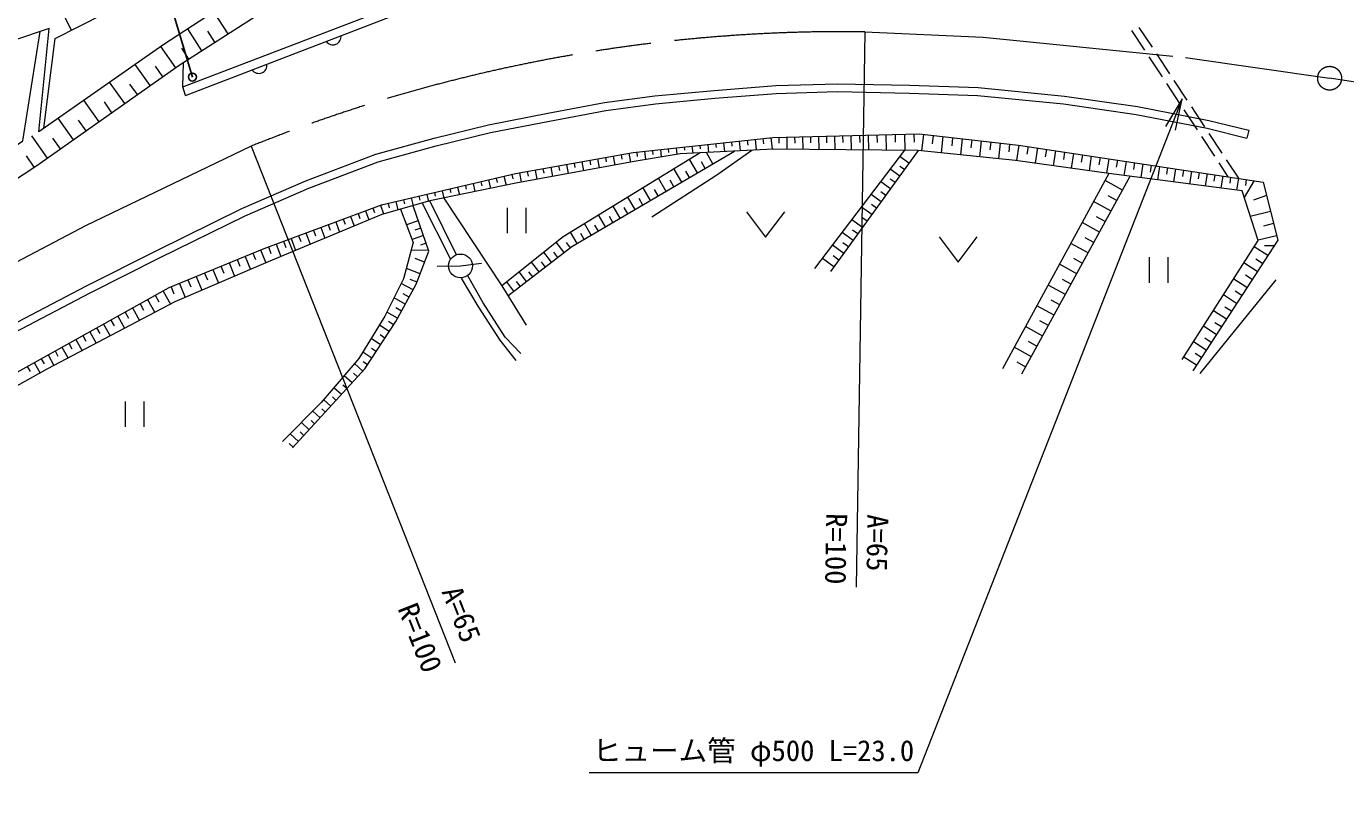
# Model space of a CAD drawing. Units: millimetres, scale not verified. Extents: x 40000 to 680000, y 20000 to 380000.
# Drawn here: x 179268 to 262381, y 266681 to 315467 of the extents above; entities that cross this region are included whole.
import ezdxf
from ezdxf.enums import TextEntityAlignment as Align

# ---------------------------------------------------------------- set-up
doc = ezdxf.new("R2010")
doc.units = ezdxf.units.MM
doc.header["$LTSCALE"] = 1000
doc.linetypes.add('CHAIN', pattern=[18.5, 12, -1.5, 3.5, -1.5])
for name, color, linetype, lineweight in [('M-BMK', 2, 'CHAIN', 13), ('M-BMK-HTXT', 7, 'Continuous', 13), ('M-STR-HTXT', 7, 'Continuous', 13), ('M-STR-STRC', 7, 'Continuous', 25), ('M-WORK', 1, 'Continuous', 13)]:
    doc.layers.add(name, color=color, linetype=linetype, lineweight=lineweight)
doc.styles.add('ＭＳ ゴシック', font='')
doc.styles.get('ＭＳ ゴシック').set_extended_font_data('MS Gothic')

# ---------------------------------------------------------------- blocks, each defined once
blk = doc.blocks.new('open_arrow')
at = {"color": 0, "linetype": 'Continuous', "lineweight": -2}
blk.add_lwpolyline([(7.5, 1.25), (0, 0), (7.5, -1.25)], dxfattribs=at)

msp = doc.modelspace()

# ---------------------------------------------------------------- linework, layer by layer
at = {"layer": 'M-BMK'}
for points in [[(232087, 315124), (239552, 314779), (252288, 313513), (261372, 312200)], [(366673, 287622), (266488, 311420), (261372, 312200)], [(193436, 307922), (182987, 302901), (173769, 298046), (171763, 296818), (157182, 287372), (138396, 274062)]]:
    msp.add_lwpolyline(points, dxfattribs=at)
msp.add_circle((261372, 312200), 750, dxfattribs=at)
msp.add_arc((230721, 215133), 100000, 89.21708, 111.89177, dxfattribs=at)
at = {"layer": 'M-BMK-HTXT'}
for p, q in [((232087, 315124), (231544, 280128)), ((193436, 307922), (206276, 275363))]:
    msp.add_line(p, q, dxfattribs=at)
at = {"layer": 'M-STR-HTXT'}
msp.add_lwpolyline([(252082, 310903), (235426, 268431), (214726, 268431)], dxfattribs=at)
at = {"layer": 'M-STR-STRC'}
msp.add_line((189727, 312270), (187083, 321222), dxfattribs=at)
msp.add_circle((189727, 312270), 250, dxfattribs=at)
at = {"layer": 'M-WORK'}
for p, q in [((182112, 315222), (181666, 316098)), ((191975, 315002), (191086, 316380)), ((190321, 313936), (189433, 315312)), ((191148, 314469), (190704, 315158)), ((248889, 315210), (249715, 313958)), ((249359, 315405), (250185, 314153)), ((180368, 309044), (181087, 314701)), ((188676, 312861), (187735, 314198)), ((189496, 313403), (189052, 314091)), ((249990, 313540), (250816, 312288)), ((250460, 313736), (251286, 312483)), ((187072, 311732), (186128, 313073)), ((187874, 312296), (187403, 312965)), ((185462, 310598), (184514, 311944)), ((186267, 311165), (185795, 311836)), ((251091, 311870), (251917, 310618)), ((251561, 312066), (252387, 310814)), ((183847, 309461), (182895, 310812)), ((184655, 310029), (184181, 310703)), ((252192, 310201), (253018, 308948)), ((252662, 310396), (253488, 309144)), ((182226, 308319), (181271, 309675)), ((183036, 308890), (182561, 309565)), ((180598, 307173), (179611, 308576)), ((181412, 307746), (180935, 308424)), ((225175, 308353), (225248, 307672)), ((225672, 308407), (225708, 308066)), ((226169, 308460), (226249, 307720)), ((226668, 308483), (226676, 308111)), ((227168, 308494), (227186, 307717)), ((227668, 308506), (227677, 308117)), ((228168, 308517), (228186, 307710)), ((228667, 308529), (228677, 308125)), ((229167, 308540), (229186, 307702)), ((229670, 308552), (229680, 308133)), ((230173, 308563), (230193, 307694)), ((230694, 308575), (230704, 308141)), ((231216, 308587), (231236, 307686)), ((231756, 308599), (231767, 308149)), ((232297, 308612), (232318, 307678)), ((232857, 308625), (232868, 308158)), ((233418, 308637), (233440, 307669)), ((233999, 308651), (234010, 308167)), ((234580, 308664), (234603, 307660)), ((235182, 308678), (235193, 308176)), ((235783, 308656), (235668, 307632)), ((236397, 308587), (236339, 308075)), ((237011, 308518), (236897, 307505)), ((237619, 308450), (237562, 307943)), ((238227, 308381), (238114, 307379)), ((253293, 308531), (254118, 307279)), ((253763, 308726), (254588, 307474)), ((256286, 308917), (256165, 308431)), ((217718, 307548), (217749, 307261)), ((218215, 307601), (218272, 307071)), ((218712, 307655), (218741, 307390)), ((219209, 307709), (219260, 307239)), ((219706, 307762), (219732, 307528)), ((220203, 307816), (220248, 307408)), ((220701, 307870), (220723, 307666)), ((221198, 307923), (221246, 307481)), ((221695, 307977), (221719, 307756)), ((222525, 306809), (222106, 307522)), ((222192, 308031), (222246, 307528)), ((222689, 308084), (222716, 307833)), ((223186, 308138), (223247, 307576)), ((223683, 308192), (223714, 307911)), ((224180, 308245), (224247, 307624)), ((224677, 308299), (224711, 307988)), ((228941, 300205), (234603, 307660)), ((235460, 307654), (229926, 300017)), ((238828, 308314), (238772, 307813)), ((239429, 308246), (239318, 307255)), ((240024, 308179), (239969, 307683)), ((240619, 308112), (240509, 307131)), ((241208, 308046), (241153, 307556)), ((241797, 307980), (241651, 307011)), ((242378, 307892), (242305, 307408)), ((242960, 307804), (242815, 306848)), ((243533, 307718), (243461, 307240)), ((244107, 307632), (243965, 306688)), ((244673, 307546), (244602, 307074)), ((179753, 306586), (179281, 307302)), ((213287, 306765), (213391, 306189)), ((213779, 306853), (213831, 306565)), ((214271, 306942), (214375, 306368)), ((214763, 307031), (214815, 306744)), ((215255, 307119), (215358, 306548)), ((215747, 307208), (215799, 306922)), ((216240, 307297), (216342, 306727)), ((216732, 307385), (216783, 307100)), ((217224, 307474), (217326, 306906)), ((221540, 306230), (221058, 307050)), ((222032, 306519), (221791, 306930)), ((234873, 306844), (234299, 307260)), ((245239, 307461), (245099, 306530)), ((245798, 307377), (245727, 306911)), ((246356, 307293), (246218, 306374)), ((246907, 307210), (246838, 306750)), ((247459, 307126), (247322, 306220)), ((248003, 307044), (247934, 306591)), ((248546, 306963), (248413, 306075)), ((249079, 306882), (249012, 306439)), ((249611, 306802), (249480, 305935)), ((250131, 306724), (250066, 306290)), ((254394, 306861), (254964, 305995)), ((254864, 307057), (255629, 305895)), ((208871, 305905), (208933, 305638)), ((209358, 306019), (209488, 305461)), ((209845, 306132), (209910, 305854)), ((210335, 306233), (210439, 305650)), ((210827, 306322), (210879, 306030)), ((211319, 306410), (211423, 305830)), ((211811, 306499), (211863, 306209)), ((212303, 306588), (212407, 306009)), ((212795, 306676), (212847, 306387)), ((219572, 305073), (219089, 305893)), ((220556, 305652), (220074, 306472)), ((221048, 305941), (220807, 306351)), ((234287, 306034), (233694, 306464)), ((234580, 306439), (234293, 306647)), ((247469, 306199), (240759, 293886)), ((241991, 293570), (248804, 306024)), ((250652, 306645), (250524, 305798)), ((251160, 306569), (251096, 306145)), ((251669, 306492), (251544, 305664)), ((252166, 306417), (252103, 306003)), ((252663, 306342), (252541, 305533)), ((253157, 306268), (253096, 305863)), ((253652, 306193), (253532, 305402)), ((254146, 306119), (254086, 305723)), ((254640, 306044), (254524, 305272)), ((255135, 305970), (255077, 305584)), ((255629, 305895), (255516, 305142)), ((205463, 305110), (205571, 304647)), ((205950, 305223), (206004, 304992)), ((206437, 305337), (206550, 304851)), ((206923, 305451), (206980, 305207)), ((207410, 305564), (207529, 305054)), ((207897, 305678), (207957, 305423)), ((208384, 305791), (208509, 305258)), ((218587, 304494), (218116, 305297)), ((219079, 304784), (218838, 305194)), ((220064, 305362), (219823, 305772)), ((233700, 305224), (233089, 305667)), ((233406, 304819), (233101, 305041)), ((233993, 305629), (233697, 305844)), ((248324, 305147), (247223, 305749)), ((256618, 305746), (255988, 304684)), ((256124, 305821), (256067, 305444)), ((202054, 304314), (202120, 304033)), ((202541, 304428), (202665, 303899)), ((203028, 304542), (203090, 304277)), ((203515, 304655), (203629, 304168)), ((204002, 304769), (204059, 304525)), ((204209, 304330), (205982, 300799)), ((204489, 304882), (204593, 304437)), ((206357, 301065), (204688, 304464)), ((204976, 304996), (205028, 304773)), ((217624, 303928), (217163, 304713)), ((218106, 304211), (217870, 304613)), ((233113, 304415), (232484, 304870)), ((232820, 304010), (232505, 304238)), ((247601, 303826), (246503, 304427)), ((247963, 304486), (247412, 304787)), ((257404, 304806), (256576, 304508)), ((199695, 303496), (199919, 302893)), ((200164, 303670), (200276, 303369)), ((200633, 303844), (200843, 303278)), ((201101, 304018), (201206, 303735)), ((201570, 304192), (201771, 303650)), ((209560, 304030), (209560, 302430)), ((210760, 302430), (210760, 304030)), ((215760, 302833), (215318, 303584)), ((216221, 303104), (215995, 303488)), ((216682, 303374), (216230, 304143)), ((217153, 303651), (216922, 304044)), ((224641, 303786), (225841, 302186)), ((225841, 302186), (227041, 303786)), ((232526, 303605), (231879, 304074)), ((232233, 303200), (231909, 303434)), ((247241, 303167), (246692, 303467)), ((257653, 303811), (256377, 303492)), ((197352, 302625), (197484, 302269)), ((197820, 302799), (198071, 302124)), ((198289, 302973), (198414, 302636)), ((198758, 303147), (198995, 302509)), ((199226, 303321), (199345, 303002)), ((203958, 303224), (203209, 302962)), ((204123, 302752), (203748, 302621)), ((214858, 302302), (214426, 303038)), ((215309, 302568), (215088, 302943)), ((231940, 302795), (231274, 303277)), ((231646, 302390), (231314, 302631)), ((246880, 302508), (245784, 303108)), ((257844, 303045), (257206, 302886)), ((195004, 301753), (195295, 300968)), ((195475, 301928), (195620, 301535)), ((195945, 302103), (196223, 301355)), ((196414, 302277), (196553, 301903)), ((196883, 302451), (197147, 301739)), ((204288, 302280), (203569, 302029)), ((204453, 301808), (204094, 301682)), ((213154, 301214), (212652, 301871)), ((213552, 301519), (213298, 301850)), ((213976, 301784), (213553, 302503)), ((214417, 302043), (214201, 302411)), ((231353, 301985), (230669, 302481)), ((231056, 301575), (230714, 301823)), ((236778, 302203), (237978, 300603)), ((237978, 300603), (239178, 302203)), ((246161, 301192), (245067, 301791)), ((246520, 301850), (245972, 302150)), ((258036, 302279), (256867, 301987)), ((193043, 300976), (193380, 300155)), ((193535, 301179), (193704, 300768)), ((194027, 301381), (194359, 300576)), ((194514, 301571), (194665, 301163)), ((204618, 301336), (203518, 301373)), ((212360, 300607), (211871, 301245)), ((212757, 300910), (212506, 301239)), ((230759, 301165), (230057, 301674)), ((230453, 300744), (230103, 300999)), ((250010, 300916), (250010, 299316)), ((251210, 299316), (251210, 300916)), ((257474, 301029), (256627, 301579)), ((257868, 301636), (257275, 301642)), ((191016, 300141), (191367, 299289)), ((191527, 300352), (191703, 299926)), ((192039, 300563), (192383, 299726)), ((192541, 300769), (192713, 300351)), ((204082, 299882), (203208, 300216)), ((204360, 300609), (203754, 300840)), ((205141, 300350), (206619, 300373)), ((206619, 300373), (207932, 300537)), ((211566, 299999), (211091, 300620)), ((211963, 300303), (211719, 300622)), ((230148, 300323), (229428, 300846)), ((245442, 299880), (244350, 300477)), ((245801, 300536), (245254, 300835)), ((256814, 300013), (255975, 300558)), ((257144, 300521), (256721, 300796)), ((188910, 299274), (189275, 298389)), ((189442, 299493), (189624, 299050)), ((189973, 299712), (190331, 298843)), ((190494, 299927), (190673, 299492)), ((203630, 298857), (202887, 299266)), ((203882, 299357), (203445, 299524)), ((209978, 298783), (209530, 299368)), ((210375, 299087), (210144, 299389)), ((210772, 299391), (210311, 299994)), ((211169, 299695), (210932, 300005)), ((245084, 299224), (244538, 299523)), ((253213, 293594), (257998, 299489)), ((256160, 299006), (255329, 299546)), ((256487, 299510), (256068, 299782)), ((187389, 298521), (187614, 298116)), ((187876, 298792), (188338, 297959)), ((188382, 299057), (188563, 298616)), ((203385, 298412), (203013, 298616)), ((244726, 298569), (243636, 299165)), ((255512, 298009), (254689, 298544)), ((255836, 298508), (255421, 298778)), ((185954, 297725), (186393, 296935)), ((186428, 297988), (186648, 297593)), ((186902, 298251), (187353, 297440)), ((203140, 297966), (202433, 298354)), ((202899, 297528), (202545, 297722)), ((244010, 297262), (242923, 297857)), ((244368, 297915), (243823, 298214)), ((254871, 297021), (254055, 297551)), ((255191, 297515), (254780, 297783)), ((184133, 296713), (184549, 295964)), ((184582, 296963), (184790, 296588)), ((185031, 297212), (185458, 296443)), ((185493, 297469), (185706, 297084)), ((202658, 297090), (201987, 297459)), ((202400, 296662), (202080, 296871)), ((243653, 296609), (243109, 296907)), ((254553, 296532), (254145, 296797)), ((182821, 295985), (183018, 295630)), ((183258, 296227), (183663, 295498)), ((183695, 296470), (183898, 296106)), ((202127, 296243), (201515, 296643)), ((201853, 295825), (201547, 296024)), ((243296, 295957), (242211, 296550)), ((254235, 296043), (253427, 296567)), ((181509, 295257), (181892, 294567)), ((181946, 295499), (182138, 295154)), ((182384, 295742), (182777, 295033)), ((201580, 295406), (200992, 295790)), ((201306, 294987), (201012, 295180)), ((242584, 294654), (241500, 295247)), ((242940, 295305), (242397, 295602)), ((253605, 295073), (252805, 295593)), ((253920, 295558), (253516, 295820)), ((179761, 294286), (180128, 293624)), ((180198, 294528), (180381, 294198)), ((180635, 294771), (181007, 294101)), ((181072, 295014), (181258, 294679)), ((201032, 294569), (200468, 294938)), ((200759, 294150), (200477, 294335)), ((242228, 294004), (241686, 294300)), ((252981, 294113), (252189, 294628)), ((253293, 294593), (252893, 294853)), ((179324, 294043), (179508, 293711)), ((199787, 293012), (199299, 293456)), ((200124, 293381), (199868, 293614)), ((200460, 293751), (199950, 294216)), ((199114, 292272), (198648, 292696)), ((199450, 292642), (199206, 292864)), ((185495, 291839), (185495, 290239)), ((186695, 290239), (186695, 291839)), ((198440, 291533), (197998, 291936)), ((198777, 291903), (198544, 292115)), ((197767, 290794), (197306, 291214)), ((198104, 291163), (197882, 291365)), ((197094, 290055), (196601, 290503)), ((197430, 290424), (197200, 290634)), ((196420, 289315), (195897, 289792)), ((196757, 289685), (196511, 289909)), ((196084, 288946), (195822, 289184))]:
    msp.add_line(p, q, dxfattribs=at)
for points in [[(161195, 294369), (179936, 306706), (188895, 313015), (195838, 317495), (201607, 320286), (206158, 322139), (210848, 323335), (214906, 324062), (220512, 324180), (228302, 323636), (237438, 322241), (243536, 320857), (245099, 322467), (246248, 324202), (246764, 326032), (244395, 339518)], [(181087, 314701), (187260, 317845), (194578, 322137), (196971, 323990), (202975, 329173), (202811, 325209), (202237, 322752)], [(219952, 325983), (214735, 325649), (210372, 325055), (205744, 323976), (202237, 322752), (199400, 321369), (195131, 318929), (190628, 316091), (187860, 314285), (180050, 308820), (180706, 315337), (173686, 312976), (170386, 307347), (170483, 302354), (169217, 301452)], [(189133, 311657), (204800, 317661), (213040, 319350), (228051, 321633), (228270, 322337), (228302, 323636)], [(189288, 311114), (205084, 317200), (213176, 318818), (228551, 321211)], [(170483, 302354), (179039, 308256), (180128, 315142)], [(189288, 311114), (189133, 311657), (189160, 313186)], [(178292, 296626), (183061, 299128), (187440, 301333), (192850, 303991), (196884, 305727), (201278, 307415), (204968, 308416), (208392, 309261), (212129, 309995), (215694, 310668), (218853, 311090), (222606, 311434), (226483, 311747), (230377, 311856), (234896, 311762), (239227, 311622), (244668, 311074), (249265, 310418), (253769, 309542), (256286, 308917)], [(178528, 296186), (183290, 298684), (187662, 300885), (193059, 303537), (197072, 305264), (201433, 306940), (205093, 307932), (208500, 308772), (212224, 309504), (215774, 310174), (218909, 310593), (222648, 310936), (226510, 311247), (230379, 311356), (234882, 311262), (239194, 311122), (244608, 310578), (249182, 309924), (253660, 309054), (256165, 308431)], [(128487, 260608), (138207, 266896), (166070, 286210), (174057, 291118), (188270, 299011), (194251, 301473), (201639, 304218), (210083, 306188), (217506, 307525), (226301, 308475), (235519, 308686), (241781, 307982), (257191, 305660), (258105, 302001), (252758, 293769)], [(252089, 294472), (256874, 301966), (255854, 305097), (247469, 306199), (241582, 307020), (235460, 307654), (226336, 307724), (220449, 307443), (217565, 306950), (210106, 305590), (204688, 304464), (201662, 303619), (194509, 300641), (188622, 298108), (180554, 293862), (174326, 290379), (166516, 285384), (138324, 265524), (129128, 259795)], [(209604, 298497), (213641, 301587), (223882, 307607)], [(218664, 303476), (222777, 306103), (224976, 307659)], [(221719, 307503), (213078, 302212), (209216, 299116)], [(205571, 304647), (209216, 299116), (210764, 296646)], [(202829, 303945), (203642, 301840), (203033, 299557), (201860, 297204), (200218, 294530), (197849, 291763), (195410, 289300)], [(196043, 288901), (200593, 293897), (202540, 296876), (203830, 299221), (204627, 301308), (203629, 304168)], [(206654, 299595), (207702, 297844), (209093, 295702), (210110, 294404)], [(210422, 294857), (209422, 295889), (208046, 298047), (207076, 299752)]]:
    msp.add_lwpolyline(points, dxfattribs=at)
msp.add_circle((206619, 300373), 750, dxfattribs=at)
for centre in [(198579, 314814), (193913, 313016)]:
    msp.add_arc(centre, 512, 213.75209, 8.39132, dxfattribs=at)

# ---------------------------------------------------------------- block references
at = {"layer": 'M-STR-HTXT', "xscale": 267, "yscale": 267, "rotation": 248.6}
msp.add_blockref('open_arrow', (252082, 310903), dxfattribs=at)

# ---------------------------------------------------------------- texts
at = {"layer": 'M-BMK-HTXT', "style": 'ＭＳ ゴシック'}
for s, rotation, p in [('R=100', 269.11, (230288, 282547)), ('A=65', 269.11, (232891, 282923)), ('A=65', 291.523, (206681, 278422)), ('R=100', 291.523, (204077, 276945))]:
    msp.add_text(s, height=1320, rotation=rotation, dxfattribs=at).set_placement(p, align=Align.MIDDLE_CENTER)
at = {"layer": 'M-STR-HTXT', "style": 'ＭＳ ゴシック'}
msp.add_text('ヒューム管 φ500 L=23.0', height=1320, dxfattribs=at).set_placement((225076, 269831), align=Align.MIDDLE_CENTER)

doc.saveas('drawing.dxf')
